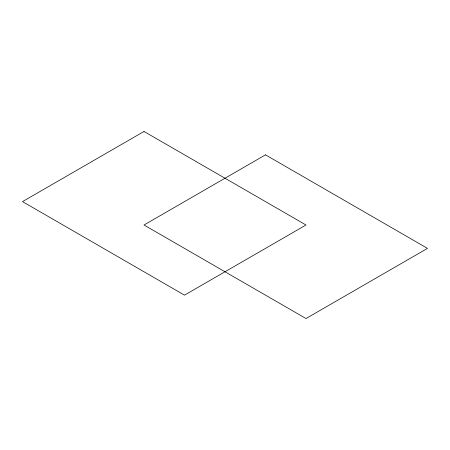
<?xml version="1.0" encoding="UTF-8"?>
<svg xmlns="http://www.w3.org/2000/svg" width="450" height="450" viewBox="0 0 450 450"><rect width="100%" height="100%" fill="white"/><g stroke="black" fill="none" stroke-linecap="round" stroke-linejoin="round"><path stroke-width="0.67" d="M144 131.468L22.5 201.617L184.5 295.149L306 225L144 131.468M265.5 154.851L144 225L306 318.532L427.5 248.383L265.5 154.851"/></g></svg>
